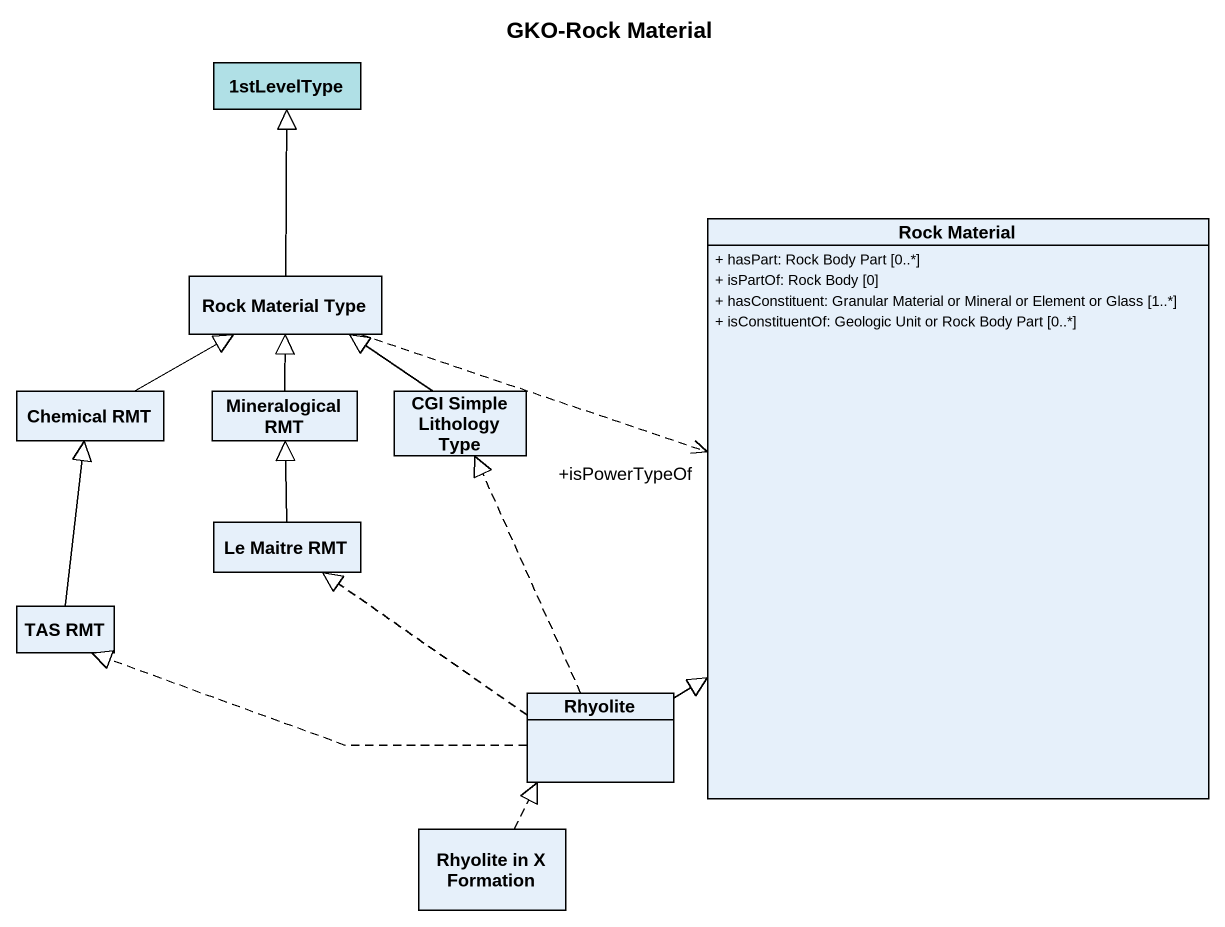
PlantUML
@startuml
title GKO-Rock Material
hide circle
hide empty members
skinparam classAttributeIconSize 0
class "1stLevelType" as c1stLevelType #B0E0E6
class "Rock Material" as Rock_Material {
  + hasPart: Rock Body Part [0..*]
  + isPartOf: Rock Body [0]
  + hasConstituent: Granular Material or Mineral or Element or Glass [1..*]
  + isConstituentOf: Geologic Unit or Rock Body Part [0..*]
}
class "Rock Material Type" as Rock_Material_Type
class "Chemical RMT" as Chemical_RMT
class "Mineralogical RMT" as Mineralogical_RMT
class "CGI Simple Lithology Type" as CGI_Simple_Lithology_Type
class "Le Maitre RMT" as Le_Maitre_RMT
class "TAS RMT" as TAS_RMT
class Rhyolite
class "Rhyolite in X Formation" as Rhyolite_in_X_Formation
Rock_Material_Type -up-|> c1stLevelType
Rock_Material_Type .right.> "+isPowerTypeOf" Rock_Material
Chemical_RMT -right-|> Rock_Material_Type
Mineralogical_RMT -up-|> Rock_Material_Type
CGI_Simple_Lithology_Type -up-|> Rock_Material_Type
Le_Maitre_RMT -up-|> Mineralogical_RMT
TAS_RMT -up-|> Chemical_RMT
Rhyolite -up-|> Rock_Material
Rhyolite .up.|> CGI_Simple_Lithology_Type
Rhyolite .up.|> Le_Maitre_RMT
Rhyolite .left.|> TAS_RMT
Rhyolite_in_X_Formation .up.|> Rhyolite
@enduml
